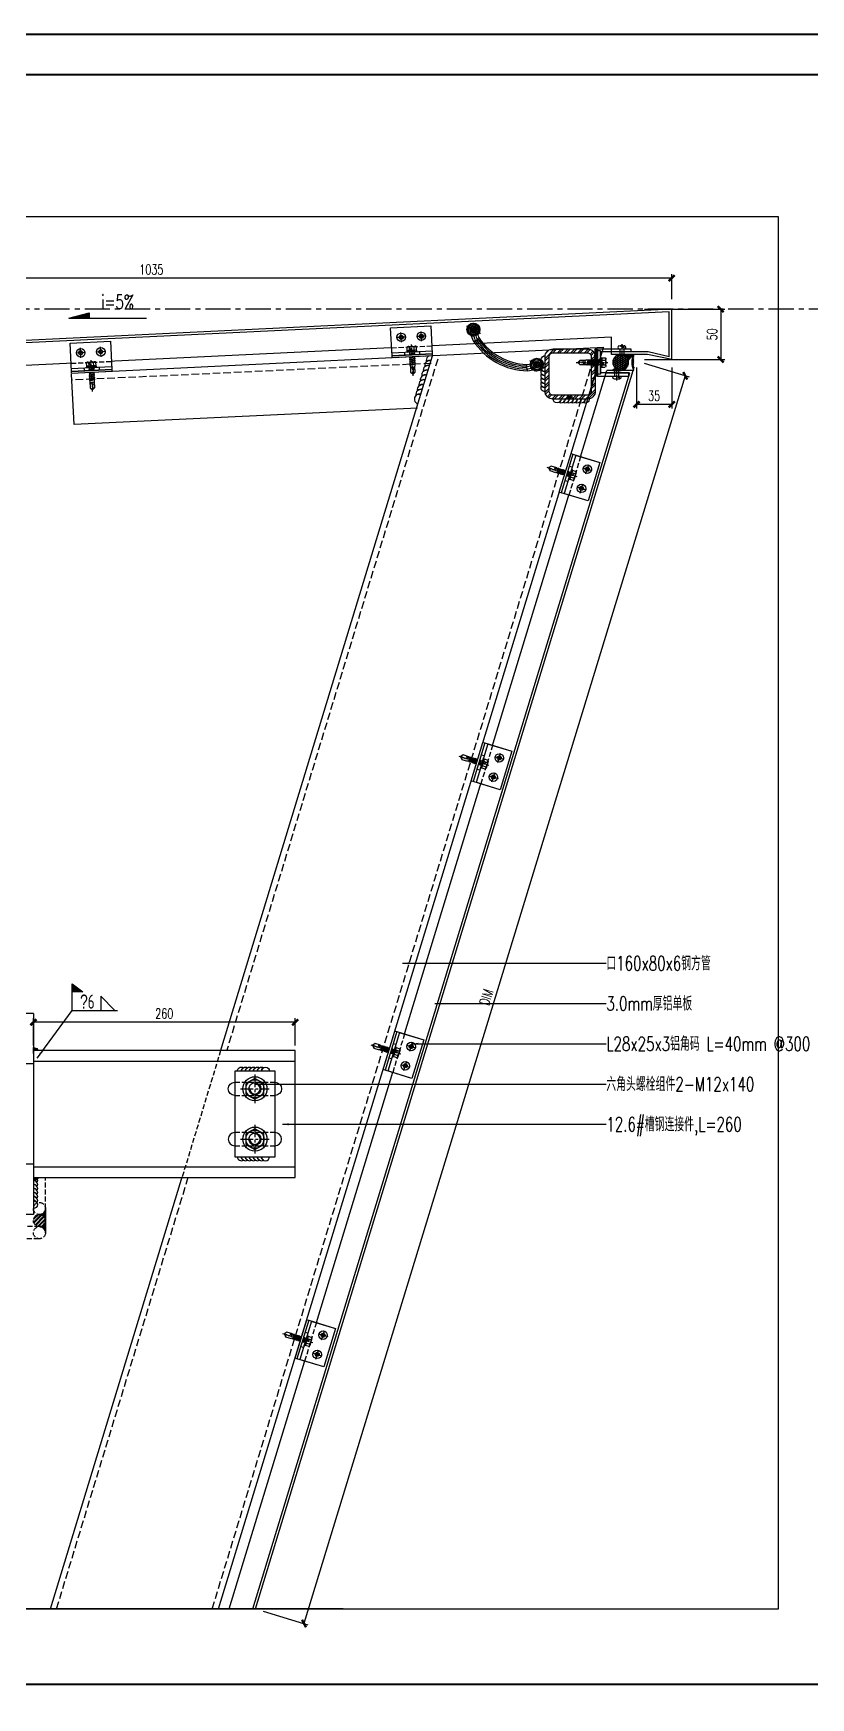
# Model space of a CAD drawing. Extents: x -160106 to 966792, y -663931 to 1550022.
# Drawn here: x -75863 to -75090, y -99576 to -97921 of the extents above; entities that cross this region are included whole.
import ezdxf
from ezdxf.enums import TextEntityAlignment as Align
from ezdxf.xclip import XClip

# ---------------------------------------------------------------- set-up
doc = ezdxf.new("R2010")
doc.units = 0
for name, pattern in [('CENTER', [2, 1.25, -0.25, 0.25, -0.25]), ('ZN-CENTER', [2, 1.25, -0.25, 0.25, -0.25]), ('ZN-DASH', [0.35, 0.25, -0.1])]:
    doc.linetypes.add(name, pattern=pattern)
for name, color, linetype in [('!ZN1-填充-8', 8, 'Continuous'), ('!ZN1-标注-173', 173, 'Continuous'), ('!ZN3-铝板幕墙-3', 3, 'Continuous'), ('!ZN4-焊缝-8', 8, 'Continuous'), ('!ZN4-辅助材料-1', 1, 'Continuous'), ('!ZN4-配件-11', 11, 'Continuous'), ('!ZN5-钢材投影-40', 40, 'Continuous'), ('!ZN5-钢材断面-2', 2, 'Continuous'), ('!ZN5-铝材投影-112', 112, 'Continuous'), ('!ZN6-虚线-8', 8, 'ZN-DASH'), ('!ZN6-轴线-1', 1, 'ZN-CENTER'), ('0-cxFrame', 155, 'Continuous'), ('2钢材断面', 2, 'Continuous'), ('3符号', 173, 'Continuous'), ('40钢材投影', 40, 'Continuous'), ('ALT_CEN-0-30', 1, 'CENTER'), ('CEN', 1, 'CENTER'), ('DIM', 173, 'Continuous'), ('Fill', 8, 'Continuous'), ('TEXT', 7, 'Continuous'), ('焊缝', 8, 'Continuous')]:
    doc.layers.add(name, color=color, linetype=linetype)
doc.layers.add('0-cxText', color=131, linetype='Continuous', lineweight=25)
doc.layers.add('@ZN-型材编号（非打印层）', color=8, linetype='Continuous', plot=False)
doc.styles.add('cx_tuming', font='simhei.ttf')
doc.styles.add('cx_tuqian1', font='')
doc.styles.add('DHTEXT-1', font='ROMANS.shx', dxfattribs={"width": 0.7, "bigfont": 'CHINESE.shx'})
doc.styles.add('HZ_TS_0.7', font='TSSDENG', dxfattribs={"width": 0.7, "bigfont": 'HZTXT'})
doc.styles.add('卓越符号', font='ROMANS.shx', dxfattribs={"width": 0.7, "bigfont": 'CHINESE.shx'})
doc.styles.add('黑体', font='simhei.ttf', dxfattribs={"height": 12})
doc.styles.get('cx_tuqian1').set_extended_font_data('SimSun')
doc.dimstyles.new('ZN4', dxfattribs={"dimscale": 4, "dimtxt": 2.5, "dimasz": 1.5, "dimexe": 1, "dimexo": 2, "dimgap": 0.9, "dimtad": 1, "dimdec": 0, "dimdsep": 46, "dimtxsty": 'DHTEXT-1', "dimblk": 'ARCHTICK', "dimcen": 2.5, "dimclrd": 173, "dimclre": 173, "dimclrt": 7, "dimazin": 2, "dimtfac": 1, "dimtix": 1, "dimtmove": 2, "dimatfit": 3, "dimfxl": 0, "dimarcsym": 0})

# ---------------------------------------------------------------- blocks, each defined once
blk = doc.blocks.new('A$Cec10f56f')
at = {"layer": '!ZN1-填充-8'}
h = blk.add_hatch(color=252, dxfattribs=at)
h.dxf.hatch_style = 1
h.paths.add_polyline_path([(10, 55), (10, 62.9), (18, 55)])
h = blk.add_hatch(color=252, dxfattribs=at)
h.dxf.hatch_style = 1
h.paths.add_polyline_path([(18, 55), (18, 45), (10, 45), (10, 55)])
h = blk.add_hatch(color=252, dxfattribs=at)
h.dxf.hatch_style = 1
h.paths.add_polyline_path([(10, 45), (10, 37.1), (18, 45)])
h = blk.add_hatch(color=252, dxfattribs=at)
h.dxf.hatch_style = 1
h.paths.add_polyline_path([(10, -45), (10, -37.1), (18, -45)])
h = blk.add_hatch(color=252, dxfattribs=at)
h.dxf.hatch_style = 1
h.paths.add_polyline_path([(18, -45), (18, -55), (10, -55), (10, -45)])
h = blk.add_hatch(color=252, dxfattribs=at)
h.dxf.hatch_style = 1
h.paths.add_polyline_path([(10, -55), (10, -62.9), (18, -55)])
at = {"layer": '2钢材断面'}
for p, q in [((0, 100), (10, 100)), ((0, 100), (0, -100)), ((10, 100), (10, 45)), ((10, 45), (10, -44)), ((10, -44), (10, -100)), ((0, -100), (10, -100))]:
    blk.add_line(p, q, dxfattribs=at)
at = {"layer": '40钢材投影'}
for p, q in [((18, 55), (10, 62.9)), ((10, 55), (200, 55)), ((200, 55), (200, 45)), ((10, 45), (200, 45)), ((18, 45), (10, 37.1)), ((18, -45), (10, -37.1)), ((10, -45), (200, -45)), ((200, -45), (200, -55)), ((10, -55), (200, -55)), ((18, -55), (10, -62.9))]:
    blk.add_line(p, q, dxfattribs=at)
for points in [[(172, 45), (150, 45), (150, 55), (200, 55), (200, 45), (184, 45)], [(172, -55), (150, -55), (150, -45), (200, -45), (200, -55), (184, -55)]]:
    blk.add_lwpolyline(points, dxfattribs=at)
at = {"layer": 'ALT_CEN-0-30', "ltscale": 0.3}
for p, q in [((0, 50), (197.8, 50)), ((0, -50), (197.8, -50))]:
    blk.add_line(p, q, dxfattribs=at)
blk = doc.blocks.new('*U1991')
at = {"color": 0, "linetype": 'ZN-CENTER', "ltscale": 3}
blk.add_line((24, 0), (-7.3, 0), dxfattribs=at)
at = {"ltscale": 10}
for p, q in [((-5.4, -3.5), (-5.4, 3.5)), ((-1, 4.6), (-4.9, 4.6)), ((-1, 2.3), (-4.9, 2.3)), ((-0.6, -5.1), (-0.6, 5.1)), ((-0.2, 5.5), (0, 4.8)), ((0, -4.8), (0, 4.8)), ((0, 2.1), (14.3, 2.1)), ((1.4, 2.7), (2.2, -2.7)), ((3.2, 2.7), (4, -2.7)), ((5, 2.7), (5.8, -2.7)), ((6.8, 2.7), (7.6, -2.7)), ((8.6, 2.7), (9.4, -2.7)), ((10.4, 2.7), (11.2, -2.7)), ((12.2, 2.7), (13, -2.7)), ((-1, -2.3), (-4.9, -2.3)), ((-1, -4.6), (-4.9, -4.6)), ((-0.2, -5.5), (0, -4.8)), ((14.3, -2.1), (0, -2.1))]:
    blk.add_line(p, q, dxfattribs=at)
for points in [[(1.8, -2.1), (1, 2.1), (1.4, 2.7), (1.8, 2.1), (2.6, -2.1), (2.2, -2.7)], [(3.6, -2.1), (2.8, 2.1), (3.2, 2.7), (3.6, 2.1), (4.4, -2.1), (4, -2.7)], [(5.4, -2.1), (4.6, 2.1), (5, 2.7), (5.4, 2.1), (6.2, -2.1), (5.8, -2.7)], [(7.2, -2.1), (6.4, 2.1), (6.8, 2.7), (7.2, 2.1), (8, -2.1), (7.6, -2.7)], [(9, -2.1), (8.2, 2.1), (8.6, 2.7), (9, 2.1), (9.8, -2.1), (9.4, -2.7)], [(10.8, -2.1), (10, 2.1), (10.4, 2.7), (10.8, 2.1), (11.6, -2.1), (11.2, -2.7)], [(12.6, -2.1), (11.8, 2.1), (12.2, 2.7), (12.6, 2.1), (13.4, -2.1), (13, -2.7)]]:
    blk.add_lwpolyline(points, close=True, dxfattribs=at)
for points in [[(14.3, -2.1, -0.414214), (14.4, -2.2), (14.4, -2.3), (20.2, -2.3), (22, -0.3), (22, 0.3), (20.2, 2.3), (14.4, 2.3), (14.4, 2.2, -0.414214), (14.3, 2.1)], [(16.5, -2.3), (16.4, -1.2), (15.8, -1.5, -0.530462), (15, -1.2), (14.8, 0.1, -0.651316), (15.5, 0.5), (16, 0.2), (16.8, 0.7), (22, -0.3, -0.201226), (20.2, 2.3)]]:
    blk.add_lwpolyline(points, format="xyb", dxfattribs=at)
for centre, radius, start, end in [((-3.9, 3.5), 1.58, 133.1736, 226.8264), ((0.1, 0), 5.58, 155.5673, 204.4327), ((0.1, 3.5), 1.58, 133.1736, 226.8264), ((4.1, 0), 5.58, 155.5673, 204.4327), ((7.5, -2.9), 11.3, 132.4922, 138.6064), ((-3.9, -3.5), 1.58, 133.1736, 226.8264), ((0.1, -3.5), 1.58, 133.1736, 226.8264), ((7.5, 2.9), 11.3, 221.3936, 227.5078)]:
    blk.add_arc(centre, radius, start, end, dxfattribs=at)
at = {"layer": 'Defpoints', "color": 0, "ltscale": 10, "style": 'DHTEXT-1', "width": 0.7}
blk.add_text('5.5', height=1, rotation=90, dxfattribs=at).set_placement((-2.5, -0.9), align=Align.CENTER)
blk = doc.blocks.new('*U2070')
at = {"color": 0, "linetype": 'CENTER', "ltscale": 3}
for p, q in [((4.9, 0), (-4.9, 0)), ((0, 4.9), (0, -4.9))]:
    blk.add_line(p, q, dxfattribs=at)
at = {"linetype": 'ByBlock', "ltscale": 10}
for radius in [4.2, 2, 1.23]:
    blk.add_circle((0, 0), radius, dxfattribs=at)
blk = doc.blocks.new('*U2372')
at = {"ltscale": 0.125}
blk.add_wipeout([(-20, -30), (20, -30), (20, -5), (-20, -5)], dxfattribs=at).dxf.layer = '!ZN6-虚线-8'
at = {"layer": '!ZN1-填充-8'}
h = blk.add_hatch(dxfattribs=at)
h.set_pattern_fill('NET3', color=256, scale=0.75, angle=180, style=0)
h.set_pattern_definition([(180, (-1731.706, 294.7402), (-3e-16, -2.38125), []), (240, (-1731.706, 294.7402), (2.062223, -1.190625), []), (300, (-1731.706, 294.7402), (2.062223, 1.190625), [])])
h.paths.add_polyline_path([(20, 0), (-20, 0), (-20, -2), (20, -2)])
at = {"layer": '!ZN5-铝材投影-112'}
blk.add_lwpolyline([(20, -2), (-20, -2), (-20, -30), (20, -30)], close=True, dxfattribs=at)
at = {"layer": '!ZN6-虚线-8', "color": 8, "linetype": 'ZN-DASH', "ltscale": 20}
blk.add_line((-20, -10), (20, -10), dxfattribs=at)
at = {"layer": '!ZN6-虚线-8', "linetype": 'ZN-DASH', "ltscale": 10}
for p, q in [((-7.5, -5), (-7.5, -2)), ((7.5, -5), (7.5, -2))]:
    blk.add_line(p, q, dxfattribs=at)
at = {"layer": '!ZN4-配件-11', "color": 1, "xscale": -1, "rotation": 270}
for name, p in [('*U1991', (0, -5)), ('*U2070', (-10, -20)), ('*U2070', (10, -20))]:
    blk.add_blockref(name, p, dxfattribs=at)
at = {"ltscale": 0.25}
blk.add_wipeout([(20, 0), (20, -2), (-20, -2), (-20, 0)], dxfattribs=at).dxf.layer = '!ZN4-辅助材料-1'
at = {"layer": '!ZN4-辅助材料-1'}
blk.add_lwpolyline([(20, 0), (-20, 0), (-20, -2), (20, -2)], close=True, dxfattribs=at)
at = {"layer": '!ZN5-铝材投影-112', "ltscale": 0.25}
blk.add_line((-20, -5), (20, -5), dxfattribs=at)
blk = doc.blocks.new('fldx')
h = blk.add_hatch()
h.set_pattern_fill('DOTS', color=256, angle=45, style=0)
h.set_pattern_definition([(45, (-6059.4724, -1072.3476), (-0.561266, 1.68379802), [0, -1.5875])])
h.paths.add_polyline_path([(19.5, 32.6, 1), (3.4, 32.6, 1)])
h = blk.add_hatch()
h.set_pattern_fill('DOTS', color=256, angle=45, style=0)
h.set_pattern_definition([(45, (-6059.4724, -1162.3476), (-0.561266, 1.68379802), [0, -1.5875])])
h.paths.add_polyline_path([(19.5, -57.4, 1), (3.4, -57.4, 1)])
at = {"layer": '!ZN1-标注-173'}
blk.add_line((18.2, -57.7), (17.2, -57.7), dxfattribs=at)
blk.add_line((17.2, -57.7), (17.2, -57.7))
for centre in [(11.4, 32.6), (11.4, -57.4)]:
    blk.add_circle(centre, 8.04)
at = {"color": 4, "linetype": 'ByBlock'}
for centre, radius in [((11.4, 32.6), 6.46), ((11.4, 32.6), 4), ((11.4, -57.4), 6.46), ((11.4, -57.4), 4)]:
    blk.add_circle(centre, radius, dxfattribs=at)
for centre, radius, start, end in [((-3.4, 8.5), 24.4, 31.4964, 47.2287), ((-6.2, 3.2), 32.4, 36.1342, 48.3888), ((-4.2, 5.3), 32.4, 35.5939, 48.7001), ((14.9, 30.7), 9.75, 284.3816, 333.1611), ((-49.9, -12.4), 75.2, 333.4377, 26.5623), ((-3.4, 8.5), 32.4, 33.3012, 48.7001), ((-48.9, -12.4), 76.2, 333.286, 26.714), ((-48.9, -12.4), 78.2, 333.1628, 26.8372), ((-48.9, -12.4), 80.2, 332.7336, 27.2664), ((-48.9, -12.4), 82.2, 331.9581, 28.0419), ((-3.4, -33.2), 24.4, 312.7713, 328.5036), ((-6.2, -28), 32.4, 311.6112, 323.8658), ((-4.2, -30), 32.4, 311.2999, 324.4061), ((14.9, -55.4), 9.75, 26.8389, 75.6184), ((-3.4, -33.2), 32.4, 311.2999, 326.6988)]:
    blk.add_arc(centre, radius, start, end, dxfattribs=at)
at = {"layer": 'CEN', "linetype": 'ZN-CENTER'}
for p, q in [((11.4, 42.6), (11.4, 22.6)), ((3.3, 32.6), (19.4, 32.6)), ((8.5, 33.6), (10.4, 33.6)), ((8.5, 31.6), (10.4, 31.6)), ((10.4, 35.5), (10.4, 33.6)), ((10.4, 31.6), (10.4, 29.7)), ((12.4, 35.5), (12.4, 33.6)), ((12.4, 33.6), (14.3, 33.6)), ((12.4, 31.6), (14.3, 31.6)), ((12.4, 31.6), (12.4, 29.7)), ((3.4, -57.4), (19.4, -57.4)), ((8.5, -56.4), (10.4, -56.4)), ((8.5, -58.4), (10.4, -58.4)), ((10.4, -56.4), (10.4, -54.5)), ((10.4, -60.3), (10.4, -58.4)), ((11.4, -67.4), (11.4, -47.4)), ((12.4, -56.4), (12.4, -54.5)), ((12.4, -56.4), (14.3, -56.4)), ((12.4, -60.3), (12.4, -58.4)), ((12.4, -58.4), (14.3, -58.4))]:
    blk.add_line(p, q, dxfattribs=at)
for centre, start, end in [((11.4, 32.6), 160.9818, 199.0187), ((11.4, 32.6), 70.9815, 109.0185), ((11.4, 32.6), 250.9815, 289.0185), ((11.4, 32.6), 340.9813, 19.0182), ((11.4, -57.4), 160.9813, 199.0182), ((11.4, -57.4), 70.9815, 109.0185), ((11.4, -57.4), 250.9815, 289.0185), ((11.4, -57.4), 340.9818, 19.0187)]:
    blk.add_arc(centre, 3.07, start, end, dxfattribs=at)
blk = doc.blocks.new('20190423083511')
at = {"layer": '!ZN1-填充-8'}
h = blk.add_hatch(dxfattribs=at)
h.set_pattern_fill('ANSI32', color=256, style=0)
h.set_pattern_definition([(45, (-112581.5874, -53216.1507), (-3.36759605, 3.36759605), []), (45, (-112579.3424, -53216.1507), (-3.36759605, 3.36759605), [])])
edge = h.paths.add_edge_path()
edge.add_arc((-128.2, 34), 10, 0, 360)
h = blk.add_hatch(dxfattribs=at)
h.set_pattern_fill('ANSI32', color=256, scale=0.6, style=0)
h.set_pattern_definition([(45, (-67466.0123, -31956.0904), (-2.02055763, 2.02055763), []), (45, (-67464.6652, -31956.0904), (-2.02055763, 2.02055763), [])])
edge = h.paths.add_edge_path()
edge.add_arc((6, -6), 6, 0, 360)
at = {"layer": '!ZN4-焊缝-8', "ltscale": 20}
h = blk.add_hatch(color=256, dxfattribs=at)
edge = h.paths.add_edge_path()
edge.add_arc((-128.2, 34), 10, 0, 36.6834, ccw=False)
edge.add_arc((-112.2, 34), 6, 84.6572, 180, ccw=False)
edge.add_line((-111.7, 40), (-120.2, 40))
h = blk.add_hatch(color=256, dxfattribs=at)
edge = h.paths.add_edge_path()
edge.add_line((12, 6), (12, -6))
edge.add_arc((6, -6), 6, 0, 90)
edge.add_arc((6, 6), 6, 270, 360)
h = blk.add_hatch(color=256, dxfattribs=at)
edge = h.paths.add_edge_path()
edge.add_line((12, -6), (12, -18))
edge.add_arc((6, -18), 6, 0, 90)
edge.add_arc((6, -6), 6, 270, 360)
blk.add_lwpolyline([(0, 106, -0.57735), (3.5, 100, 0.267949), (0, 102, -0.57735), (3.5, 96, 0.267949), (0, 98, -0.57735), (3.5, 92, 0.267949), (0, 94, -0.57735), (3.5, 88, 0.267949), (0, 90, -0.57735), (3.5, 84, 0.267949), (0, 86, -0.57735), (3.5, 80, 0.267949), (0, 82, -0.57735), (3.5, 76, 0.267949), (0, 78, -0.57735), (3.5, 72, 0.267949), (0, 74, -0.57735), (3.5, 68, 0.267949), (0, 70, -0.57735), (3.5, 64, 0.267949), (0, 66, -0.57735), (3.5, 60, 0.267949), (0, 62, -0.57735), (3.5, 56, 0.267949), (0, 58, -0.57735), (3.5, 52, 0.267949), (0, 54, -0.57735), (3.5, 48, 0.267949), (0, 50, -0.57735), (3.5, 44, 0.267949), (0, 46, -0.57735), (3.5, 40, 0.267949), (0, 42, -0.57735), (3.5, 36, 0.267949), (0, 38, -0.57735), (3.5, 32, 0.267949), (0, 34, -0.57735), (3.5, 28, 0.267949), (0, 30, -0.57735), (3.5, 24, 0.267949), (0, 26, -0.57735), (3.5, 20, 0.267949), (0, 22, -0.57735), (3.5, 16, 0.267949), (0, 18, -0.57735), (3.5, 12, 0.267949), (0, 14, -1), (0, 6, -1)], format="xyb", dxfattribs=at)
for points in [[(-120.2, 40, -0.161443), (-118.2, 34, -0.441797), (-111.7, 40)], [(12, 6), (12, -6, 0.414214), (6, 0, 0.414214), (12, 6)], [(12, -6), (12, -18, 0.414214), (6, -12, 0.414214), (12, -6)]]:
    blk.add_lwpolyline(points, format="xyb", close=True, dxfattribs=at)
at = {"layer": '!ZN6-虚线-8', "ltscale": 20}
blk.add_lwpolyline([(12, 6), (12, 106), (0, 106), (0, 6)], dxfattribs=at)
for points in [[(5.5, -24), (-106.2, -24, -0.414214), (-118.2, -12), (-118.2, 34)], [(6, -12), (-101.2, -12, -0.414214), (-106.2, -7), (-106.2, 34)]]:
    blk.add_lwpolyline(points, format="xyb", dxfattribs=at)
for centre, radius in [((-128.2, 34), 10), ((-112.2, 34), 6), ((6, 6), 6), ((6, -6), 6), ((6, -18), 6)]:
    blk.add_circle(centre, radius, dxfattribs=at)
blk = doc.blocks.new('20250910103146', base_point=(-117669.7, -77587.8))
at = {"layer": '!ZN4-焊缝-8', "ltscale": 0.1}
h = blk.add_hatch(color=256, dxfattribs=at)
edge = h.paths.add_edge_path()
edge.add_line((-117663.7, -77627.8), (-117669.7, -77627.8))
edge.add_line((-117669.7, -77627.8), (-117669.7, -77621.8))
edge.add_arc((-117669.7, -77627.8), 6, 0, 90, ccw=False)
h = blk.add_hatch(color=256, dxfattribs=at)
edge = h.paths.add_edge_path()
edge.add_line((-117663.7, -77747.8), (-117669.7, -77747.8))
edge.add_line((-117669.7, -77747.8), (-117669.7, -77753.8))
edge.add_arc((-117669.7, -77747.8), 6, 270, 360)
for points in [[(-117663.7, -77627.8), (-117669.7, -77627.8), (-117669.7, -77621.8, -0.414214)], [(-117663.7, -77747.8), (-117669.7, -77747.8), (-117669.7, -77753.8, 0.414214)]]:
    blk.add_lwpolyline(points, format="xyb", close=True, dxfattribs=at)
at = {"layer": '!ZN4-焊缝-8', "color": 8, "ltscale": 20}
blk.add_lwpolyline([(-117669.7, -77744.8, 1), (-117669.7, -77732.8, -0.267949), (-117664.5, -77735.8, 0.57735), (-117669.7, -77726.8, -0.267949), (-117664.5, -77729.8, 0.57735), (-117669.7, -77720.8, -0.267949), (-117664.5, -77723.8, 0.57735), (-117669.7, -77714.8, -0.267949), (-117664.5, -77717.8, 0.57735), (-117669.7, -77708.8, -0.267949), (-117664.5, -77711.8, 0.57735), (-117669.7, -77702.8, -0.267949), (-117664.5, -77705.8, 0.57735), (-117669.7, -77696.8, -0.267949), (-117664.5, -77699.8, 0.57735), (-117669.7, -77690.8, -0.267949), (-117664.5, -77693.8, 0.57735), (-117669.7, -77684.8, -0.267949), (-117664.5, -77687.8, 0.57735), (-117669.7, -77678.8, -0.267949), (-117664.5, -77681.8, 0.57735), (-117669.7, -77672.8, -0.267949), (-117664.5, -77675.8, 0.57735), (-117669.7, -77666.8, -0.267949), (-117664.5, -77669.8, 0.57735), (-117669.7, -77660.8, -0.267949), (-117664.5, -77663.8, 0.57735), (-117669.7, -77654.8, -0.267949), (-117664.5, -77657.8, 0.57735), (-117669.7, -77648.8, -0.267949), (-117664.5, -77651.8, 0.57735), (-117669.7, -77642.8, -0.267949), (-117664.5, -77645.8, 0.57735), (-117669.7, -77636.8, -0.267949), (-117664.5, -77639.8, 0.57735), (-117669.7, -77630.8)], format="xyb", dxfattribs=at)
at = {"linetype": 'ZN-DASH', "ltscale": 20}
blk.add_wipeout([(-117669.7, -77750.8), (-117409.4, -77750.8), (-117409.4, -77624.8), (-117669.7, -77624.8)], dxfattribs=at).dxf.layer = '!ZN6-虚线-8'
at = {"layer": '!ZN4-焊缝-8', "ltscale": 0.1}
for points in [[(-117466.9, -77645.3, -0.57735), (-117460.9, -77641.8, 0.267949), (-117462.9, -77645.3, -0.57735), (-117456.9, -77641.8, 0.267949), (-117458.9, -77645.3, -0.57735), (-117452.9, -77641.8, 0.267949), (-117454.9, -77645.3, -0.57735), (-117448.9, -77641.8, 0.267949), (-117450.9, -77645.3, -0.57735), (-117444.9, -77641.8, 0.267949), (-117446.9, -77645.3, -0.57735), (-117440.9, -77641.8, 0.267949), (-117442.9, -77645.3, -1), (-117434.9, -77645.3, -1)], [(-117466.9, -77730.3, 0.57735), (-117460.9, -77733.7, -0.267949), (-117462.9, -77730.3, 0.57735), (-117456.9, -77733.7, -0.267949), (-117458.9, -77730.3, 0.57735), (-117452.9, -77733.7, -0.267949), (-117454.9, -77730.3, 0.57735), (-117448.9, -77733.7, -0.267949), (-117450.9, -77730.3, 0.57735), (-117444.9, -77733.7, -0.267949), (-117446.9, -77730.3, 0.57735), (-117440.9, -77733.7, -0.267949), (-117442.9, -77730.3, 1), (-117434.9, -77730.3, 1)]]:
    blk.add_lwpolyline(points, format="xyb", dxfattribs=at)
at = {"layer": '!ZN4-配件-11', "linetype": 'ByBlock', "ltscale": 10}
for points in [[(-117440.4, -77657.6), (-117449.4, -77652.4), (-117458.4, -77657.6), (-117458.4, -77668), (-117449.4, -77673.2), (-117440.4, -77668)], [(-117440.4, -77707.6), (-117449.4, -77702.4), (-117458.4, -77707.6), (-117458.4, -77718), (-117449.4, -77723.2), (-117440.4, -77718)]]:
    blk.add_lwpolyline(points, close=True, dxfattribs=at)
for centre, radius in [((-117449.4, -77662.8), 12), ((-117449.4, -77662.8), 9), ((-117449.4, -77662.8), 6), ((-117449.4, -77712.8), 12), ((-117449.4, -77712.8), 9), ((-117449.4, -77712.8), 6)]:
    blk.add_circle(centre, radius, dxfattribs=at)
for centre in [(-117449.4, -77662.8), (-117449.4, -77712.8)]:
    blk.add_arc(centre, 5.19, 180, 90, dxfattribs=at)
at = {"layer": '!ZN5-钢材投影-40', "ltscale": 200}
for p, q in [((-117669.7, -77635.3), (-117409.4, -77635.3)), ((-117669.7, -77740.2), (-117409.4, -77740.2))]:
    blk.add_line(p, q, dxfattribs=at)
at = {"layer": '!ZN5-钢材投影-40'}
for points in [[(-117669.7, -77750.8), (-117409.4, -77750.8), (-117409.4, -77624.8), (-117669.7, -77624.8)], [(-117466.9, -77730.3), (-117429.4, -77730.3), (-117429.4, -77645.3), (-117469.4, -77645.3), (-117469.4, -77730.3)]]:
    blk.add_lwpolyline(points, close=True, dxfattribs=at)
for points in [[(-117469.4, -77669.3), (-117469.4, -77669.3, -1), (-117469.4, -77656.3), (-117469.4, -77656.3)], [(-117429.4, -77656.3), (-117429.4, -77656.3, -1), (-117429.4, -77669.3), (-117429.4, -77669.3)], [(-117469.4, -77706.3), (-117469.4, -77706.3, 1), (-117469.4, -77719.3), (-117469.4, -77719.3)], [(-117429.4, -77719.3), (-117429.4, -77719.3, 1), (-117429.4, -77706.3), (-117429.4, -77706.3)]]:
    blk.add_lwpolyline(points, format="xyb", dxfattribs=at)
at = {"layer": '!ZN6-虚线-8', "linetype": 'ZN-DASH', "ltscale": 20}
for p, q in [((-117483.5, -77624.8), (-117521.9, -77750.8)), ((-117469.4, -77656.3), (-117429.4, -77656.3)), ((-117469.4, -77669.3), (-117429.4, -77669.3)), ((-117429.4, -77706.3), (-117469.4, -77706.3)), ((-117469.4, -77719.3), (-117429.4, -77719.3))]:
    blk.add_line(p, q, dxfattribs=at)
at = {"layer": '!ZN6-轴线-1', "color": 1, "linetype": 'ZN-CENTER', "ltscale": 10}
for p, q in [((-117449.4, -77648.5), (-117449.4, -77677)), ((-117463.7, -77662.8), (-117435.1, -77662.8)), ((-117449.4, -77698.5), (-117449.4, -77727)), ((-117463.7, -77712.8), (-117435.1, -77712.8))]:
    blk.add_line(p, q, dxfattribs=at)
blk = doc.blocks.new('铝板16mm胶缝')
at = {"layer": '!ZN1-填充-8'}
h = blk.add_hatch(dxfattribs=at)
h.set_pattern_fill('HONEY', color=256, scale=0.7, angle=-270, style=0)
h.set_pattern_definition([(90, (10097.3199, 185.0233), (-0.9623705, 1.666875), [1.11125, -2.2225]), (210, (10097.3199, 185.0233), (-0.962370845, -1.6668748), [1.11125, -2.2225]), (150, (10097.3199, 185.0233), (-1.924741345, 2e-07), [-2.2225, 1.11125])])
edge = h.paths.add_edge_path()
edge.add_ellipse((-8.5, 14.6), major_axis=(-8, 0), ratio=0.974793, start_angle=0, end_angle=360)
h = blk.add_hatch(dxfattribs=at)
h.set_pattern_fill('ANSI35', color=256, scale=0.5, angle=-270, style=0)
h.set_pattern_definition([(135, (0, 0), (-1.12253, -1.12253), []), (135, (0, 1.1225), (-1.12253, -1.12253), [1.984375, -0.396875, 0, -0.396875])])
edge = h.paths.add_edge_path()
edge.add_line((-0.5, 1.4), (-0.5, 14.6))
edge.add_line((-16.5, 1.4), (-16.5, 14.6))
edge.add_ellipse((-8.5, 14.6), major_axis=(-8, 0), ratio=0.974793, start_angle=0, end_angle=180)
edge.add_arc((-8.5, -14.4), 17.7, 63.1657, 116.8343)
at = {"layer": '!ZN4-辅助材料-1', "ltscale": 0.5}
blk.add_arc((-8.5, -14.4), 17.7, 63.1657, 116.8343, dxfattribs=at)
blk.add_ellipse((-8.5, 14.6), major_axis=(-8, 0), ratio=0.974793, dxfattribs=at)
at = {"layer": 'Defpoints', "ltscale": 0.5}
for p in [(-16.5, -0.6), (-8.5, -0.6), (-0.5, -0.6)]:
    blk.add_point(p, dxfattribs=at)
blk = doc.blocks.new('方管钢50x4')
at = {"layer": 'Fill'}
h = blk.add_hatch(dxfattribs=at)
h.set_pattern_fill('ANSI32', color=8, scale=0.5, style=0)
h.set_pattern_definition([(45, (-2819.7443, -883.732), (-3.367596, 3.367596), []), (45, (-2817.499, -883.732), (-3.367596, 3.367596), [])])
edge = h.paths.add_edge_path(flags=16)
edge.add_line((-17, 21), (17, 21))
edge.add_arc((17, 17), 4, 0, 90, ccw=False)
edge.add_line((21, 17), (21, -17))
edge.add_arc((17, -17), 4, 270, 360, ccw=False)
edge.add_line((17, -21), (-17, -21))
edge.add_arc((-17, -17), 4, 180, 270, ccw=False)
edge.add_line((-21, -17), (-21, 17))
edge.add_arc((-17, 17), 4, 90, 180, ccw=False)
edge = h.paths.add_edge_path()
edge.add_line((-17, 25), (17, 25))
edge.add_arc((17, 17), 8, 0, 90, ccw=False)
edge.add_line((25, 17), (25, -17))
edge.add_arc((17, -17), 8, 270, 360, ccw=False)
edge.add_line((17, -25), (-17, -25))
edge.add_arc((-17, -17), 8, 180, 270, ccw=False)
edge.add_line((-25, -17), (-25, 17))
edge.add_arc((-17, 17), 8, 90, 180, ccw=False)
for points in [[(-17, 25), (17, 25, -0.414214), (25, 17), (25, -17, -0.414214), (17, -25), (-17, -25, -0.414214), (-25, -17), (-25, 17, -0.414214)], [(-17, 21), (17, 21, -0.414214), (21, 17), (21, -17, -0.414214), (17, -21), (-17, -21, -0.414214), (-21, -17), (-21, 17, -0.414214)]]:
    blk.add_lwpolyline(points, format="xyb", close=True)
at = {"layer": '@ZN-型材编号（非打印层）', "style": 'DHTEXT-1', "width": 0.7}
blk.add_text('50x4', height=2, dxfattribs=at).set_placement((-0.5, -23), align=Align.MIDDLE_CENTER)
blk = doc.blocks.new('*U2371')
at = {"layer": '!ZN5-钢材断面-2'}
blk.add_blockref('方管钢50x4', (0, 0), dxfattribs=at)
blk = doc.blocks.new('*U3563')
at = {"color": 0, "linetype": 'CENTER', "ltscale": 3}
blk.add_line((10, 0), (-2.5, 0), dxfattribs=at)
at = {"linetype": 'ByBlock', "lineweight": -2, "ltscale": 10}
for p, q in [((-1.2, -3), (-1.2, 3)), ((0, 4.2), (0, -4.2)), ((5.5, 2), (0, 2)), ((5.5, 2.5), (5.5, -2.5)), ((5.5, -2), (0, -2))]:
    blk.add_line(p, q, dxfattribs=at)
for centre, radius, start, end in [((4.4, 0), 5.96, 160.395, 199.605), ((0, 3), 1.2, 90, 180), ((7, 2.5), 1.5, 348.448, 180), ((16.2, 0), 8, 164.3308, 195.6692), ((6.2, 0), 2.67, 323.2266, 36.7843), ((0, -3), 1.2, 180, 270), ((7, -2.5), 1.5, 180, 11.552)]:
    blk.add_arc(centre, radius, start, end, dxfattribs=at)
at = {"layer": 'Defpoints', "color": 0, "ltscale": 10, "style": 'DHTEXT-1', "width": 0.7}
blk.add_text('D4', height=1, rotation=90, dxfattribs=at).set_placement((7.4, -1.8), align=Align.CENTER)
blk = doc.blocks.new('20250825140909')
at = {"layer": '!ZN1-填充-8'}
h = blk.add_hatch(dxfattribs=at)
h.set_pattern_fill('NET3', color=256, scale=0.4, angle=180, style=0)
h.set_pattern_definition([(180, (54263.0832, 140287.4759), (-1e-15, -1.27), []), (240, (54263.0832, 140287.4759), (1.099852263, -0.635), []), (300, (54263.0832, 140287.4759), (1.099852263, 0.635), [])])
h.paths.add_polyline_path([(761, 14433.5), (759, 14433.5), (759, 14460.5), (761, 14460.5)])
at = {"layer": '!ZN3-铝板幕墙-3'}
for p, q in [((835, 14500), (-200, 14450)), ((832.5, 14497.4), (-197.5, 14447.6)), ((775, 14472.1), (-175, 14426.2)), ((775, 14455), (775, 14472.1)), ((-2118.5, 4975), (770.5, 14439)), ((-2096, 4971.6), (793.3, 14436.5)), ((-2093.5, 4971.3), (796.6, 14439)), ((769.7, 14436.5), (793.3, 14436.5)), ((797.4, 14439), (770.5, 14439))]:
    blk.add_line(p, q, dxfattribs=at)
at = {"layer": '!ZN3-铝板幕墙-3', "ltscale": 40}
for p, q in [((832.5, 14452.6), (832.5, 14497.4)), ((835, 14450), (835, 14500))]:
    blk.add_line(p, q, dxfattribs=at)
at = {"layer": '!ZN3-铝板幕墙-3', "ltscale": 30}
for p, q in [((811.5, 14457.5), (775, 14457.5)), ((811, 14455), (775, 14455)), ((835, 14450), (811, 14455)), ((832.5, 14452.6), (811.5, 14457.5))]:
    blk.add_line(p, q, dxfattribs=at)
at = {"layer": '!ZN4-辅助材料-1', "ltscale": 5}
blk.add_lwpolyline([(761, 14433.5), (759, 14433.5), (759, 14460.5), (761, 14460.5)], close=True, dxfattribs=at)
at = {"layer": '!ZN5-钢材投影-40'}
for p, q in [((-1534.8, 6921.3), (767, 14461.7)), ((767.6, 14461.7), (238.2, 14436.1)), ((-1687.9, 6968), (597.2, 14453.5)), ((582, 14401.4), (240.6, 14385.4))]:
    blk.add_line(p, q, dxfattribs=at)
at = {"layer": '!ZN5-钢材投影-40', "ltscale": 1000}
blk.add_line((240.6, 14385.4), (238.2, 14435.4), dxfattribs=at)
at = {"layer": '!ZN5-铝材投影-112'}
for points in [[(761, 14435.5), (761, 14460.5), (794.4, 14460.5), (794.4, 14457.5), (764, 14457.5), (764, 14435.5)], [(761, 14458.5), (761, 14433.5), (792.3, 14433.5), (792.3, 14436.5), (764, 14436.5), (764, 14458.5)]]:
    blk.add_lwpolyline(points, close=True, dxfattribs=at)
at = {"layer": '!ZN6-虚线-8', "ltscale": 30}
for p, q in [((-1540.6, 6923), (760.6, 14461.4)), ((-1682.1, 6966.3), (603.5, 14453.8)), ((595.8, 14446.1), (238.5, 14429.4))]:
    blk.add_line(p, q, dxfattribs=at)
at = {"layer": '焊缝', "ltscale": 1000}
blk.add_lwpolyline([(597.3, 14453.6, 0.57735), (590.9, 14447.7, -0.267949), (595.8, 14448.8, 0.57735), (589.5, 14442.9, -0.267949), (594.3, 14444, 0.57735), (588, 14438.1, -0.267949), (592.9, 14439.3, 0.57735), (586.5, 14433.4, -0.267949), (591.4, 14434.5, 0.57735), (585.1, 14428.6, -0.267949), (589.9, 14429.7, 0.57735), (583.6, 14423.8, -0.267949), (588.5, 14424.9, 0.57735), (582.1, 14419, -0.267949), (587, 14420.1, 0.57735), (580.7, 14414.2, -0.267949), (585.5, 14415.4, 1), (582.6, 14405.8, 1)], format="xyb", dxfattribs=at)
at = {"layer": '焊缝', "ltscale": 30}
for points in [[(709, 14417.8, -0.57735), (705.6, 14423.8, 0.267949), (709, 14421.8, -0.57735), (705.6, 14427.8, 0.267949), (709, 14425.8, -0.57735), (705.6, 14431.8, 0.267949), (709.1, 14429.8, -0.57735), (705.6, 14435.8, 0.267949), (709.1, 14433.8, -0.57735), (705.6, 14439.8, 0.267949), (709.1, 14437.8, -0.57735), (705.7, 14443.8, 0.267949), (709.1, 14441.8, -0.57735), (705.7, 14447.8, 0.267949), (709.1, 14445.8, -1), (709.2, 14453.8, -1)], [(753, 14410.7, -0.57735), (747, 14407.2, 0.267949), (749, 14410.7, -0.57735), (743, 14407.2, 0.267949), (745, 14410.7, -0.57735), (739, 14407.2, 0.267949), (741, 14410.7, -0.57735), (735, 14407.2, 0.267949), (737, 14410.7, -0.57735), (731, 14407.2, 0.267949), (733, 14410.7, -0.57735), (727, 14407.2, 0.267949), (729, 14410.7, -0.57735), (723, 14407.2, 0.267949), (725, 14410.7, -1), (717, 14410.7, -1)]]:
    blk.add_lwpolyline(points, format="xyb", dxfattribs=at)
at = {"layer": '!ZN4-辅助材料-1', "xscale": -1, "rotation": 90}
blk.add_blockref('铝板16mm胶缝', (798.8, 14438.5), dxfattribs=at)
at = {"layer": '!ZN4-配件-11'}
blk.add_blockref('*U2371', (734, 14435.5), dxfattribs=at)
at = {"layer": '!ZN4-配件-11', "color": 1, "rotation": 90}
blk.add_blockref('*U3563', (785.4, 14455), dxfattribs=at)
at = {"layer": '!ZN4-配件-11', "color": 1, "xscale": -1}
blk.add_blockref('*U1991', (764, 14447), dxfattribs=at)
at = {"layer": '!ZN4-配件-11', "color": 1, "xscale": -1, "rotation": 90}
blk.add_blockref('*U3563', (780.5, 14439), dxfattribs=at)
at = {"xscale": 0.7999999999999995, "yscale": 0.7999999999999995, "zscale": 0.7999999999999995, "rotation": 241.0858949676322}
blk.add_blockref('fldx', (682.4, 14465.4), dxfattribs=at)
at = {"ltscale": 20}
blk.add_blockref('20190423083511', (200.2, 13600), dxfattribs=at)
at = {"layer": '40钢材投影', "color": 2, "ltscale": 500, "xscale": -1, "rotation": 359.9999999933083}
blk.add_blockref('A$Cec10f56f', (200.2, 13700), dxfattribs=at)
at = {"layer": '!ZN5-钢材投影-40', "ltscale": 200}
blk.add_blockref('20250910103146', (200.2, 13800), dxfattribs=at)
at = {"xscale": -1}
for p, rotation in [((576.9, 14452.5), 182.7657618325921), ((258.2, 14437.1), 182.7657618325921), ((729, 14337.2), 73.02450059439599), ((641.4, 14050.2), 73.02450059439599), ((553.8, 13763.3), 73.02450059439599), ((466.2, 13476.4), 73.02450059439599), ((378.6, 13189.4), 73.02450059439599)]:
    blk.add_blockref('*U2372', p, dxfattribs=dict(at, rotation=rotation))
blk = doc.blocks.new('TK22.A2 L(Dragon)')
at = {"layer": '0-cxFrame', "color": 7, "const_width": 0.5}
blk.add_lwpolyline([(0, 0), (-594, 0), (-594, 420), (0, 420)], close=True, dxfattribs=at)
at = {"layer": '0-cxFrame', "const_width": 0.5}
blk.add_lwpolyline([(-80, 10), (-574, 10), (-574, 410), (-80, 410)], close=True, dxfattribs=at)
at = {"style": '黑体', "flags": 4}
blk.add_attdef('图幅', text='', height=3.3, dxfattribs=at).set_placement((-40, 3), align=Align.RIGHT)
at = {"layer": '0-cxText', "flags": 4}
for tag, height, style, p in [('建设单位', 3.5, 'cx_tuming', (-45, 240)), ('项目名称', 3.5, 'cx_tuming', (-45, 210)), ('子项名称', 3.5, 'cx_tuming', (-45, 180)), ('工程编号', 3.3, 'cx_tuqian1', (-35, 165)), ('图名1', 3.5, 'cx_tuming', (-45, 87)), ('图名2', 3.5, 'cx_tuming', (-45, 79)), ('图名3', 3.5, 'cx_tuming', (-45, 71)), ('出图日期', 3.3, 'cx_tuqian1', (-39, 60)), ('专业', 3.3, 'cx_tuqian1', (-55, 52)), ('图号', 3.3, 'cx_tuqian1', (-55, 44)), ('版次', 3.3, 'cx_tuqian1', (-20, 44))]:
    blk.add_attdef(tag, text='', height=height, dxfattribs=dict(at, style=style)).set_placement(p, align=Align.MIDDLE)
at = {"layer": 'Defpoints', "color": 6, "flags": 4}
for tag, height, style, p in [('tufu', 3.3, '黑体', (-12, 12)), ('dwfname', 4, 'cx_tuqian1', (-80, 3))]:
    blk.add_attdef(tag, text='', height=height, dxfattribs=dict(at, style=style)).set_placement(p, align=Align.RIGHT)
blk = doc.blocks.new('*U1233')
blk.add_hatch(color=256).paths.add_polyline_path([(-7.1, 1.32), (-12.1, 0), (-7.1, 0)])
for p, q in [((-12.1, 0), (-7.1, 1.32)), ((-12.1, 0), (7.21, 0)), ((-7.1, 1.32), (-7.1, 0))]:
    blk.add_line(p, q)
at = {"color": 0, "style": '卓越符号', "width": 0.7, "flags": 8}
blk.add_attdef('I=3%', text='', height=3.5, dxfattribs=at).set_placement((0, 1.31), align=Align.BOTTOM_CENTER)
blk = doc.blocks.new('_ArchTick')
at = {"color": 0, "linetype": 'ByBlock', "const_width": 0.4}
blk.add_lwpolyline([(-0.5, -0.5), (0.5, 0.5)], dxfattribs=at)
blk = doc.blocks.new('*D1234')
at = {"layer": 'Defpoints', "color": 0, "ltscale": 40, "transparency": 16777216}
for p in [(-76263.5, -98164.6), (-75228.5, -98193.6), (-76263.5, -98245.4)]:
    blk.add_point(p, dxfattribs=at)
at = {"layer": 'DIM', "color": 173, "linetype": 'ByBlock', "lineweight": -2, "ltscale": 40, "transparency": 16777216}
for p, q in [((-76263.5, -98237.4), (-76263.5, -98160.6)), ((-75228.5, -98164.6), (-76263.5, -98164.6)), ((-75228.5, -98185.6), (-75228.5, -98160.6))]:
    blk.add_line(p, q, dxfattribs=at)
at = {"layer": 'DIM', "color": 173, "lineweight": -2, "ltscale": 40, "transparency": 16777216, "xscale": 6, "yscale": 6, "zscale": 6, "rotation": 180}
blk.add_blockref('_ArchTick', (-76263.5, -98164.6), dxfattribs=at)
at = {"layer": 'DIM', "color": 173, "lineweight": -2, "ltscale": 40, "transparency": 16777216, "xscale": 6, "yscale": 6, "zscale": 6}
blk.add_blockref('_ArchTick', (-75228.5, -98164.6), dxfattribs=at)
at = {"layer": 'DIM', "color": 7, "ltscale": 40, "transparency": 16777216, "insert": (-75746, -98156), "char_height": 10, "attachment_point": 5, "style": 'DHTEXT-1'}
blk.add_mtext('1035', dxfattribs=at)
blk = doc.blocks.new('*D1235')
at = {"layer": 'Defpoints', "color": 0, "ltscale": 40, "transparency": 16777216}
for p in [(-75263.5, -98195.4), (-75263.5, -98245.4), (-75179.8, -98245.4)]:
    blk.add_point(p, dxfattribs=at)
at = {"layer": 'DIM', "color": 173, "linetype": 'ByBlock', "lineweight": -2, "ltscale": 40, "transparency": 16777216}
for p, q in [((-75255.5, -98195.4), (-75175.8, -98195.4)), ((-75179.8, -98195.4), (-75179.8, -98245.4)), ((-75255.5, -98245.4), (-75175.8, -98245.4))]:
    blk.add_line(p, q, dxfattribs=at)
at = {"layer": 'DIM', "color": 173, "lineweight": -2, "ltscale": 40, "transparency": 16777216, "xscale": 6, "yscale": 6, "zscale": 6}
for p, rotation in [((-75179.8, -98195.4), 90), ((-75179.8, -98245.4), 270)]:
    blk.add_blockref('_ArchTick', p, dxfattribs=dict(at, rotation=rotation))
at = {"layer": 'DIM', "color": 7, "ltscale": 40, "transparency": 16777216, "insert": (-75188.4, -98220.4), "char_height": 10, "attachment_point": 5, "rotation": 90, "style": 'DHTEXT-1'}
blk.add_mtext('50', dxfattribs=at)
blk = doc.blocks.new('*D1236')
at = {"layer": 'Defpoints', "color": 0, "ltscale": 40, "transparency": 16777216}
for p in [(-75263.5, -98246.9), (-75642.5, -99487.1), (-75594.2, -99501.8)]:
    blk.add_point(p, dxfattribs=at)
at = {"layer": 'DIM', "color": 173, "linetype": 'ByBlock', "lineweight": -2, "ltscale": 40, "transparency": 16777216}
for p, q in [((-75255.8, -98249.2), (-75211.3, -98262.8)), ((-75215.1, -98261.6), (-75594.2, -99501.8)), ((-75634.9, -99489.4), (-75590.4, -99503))]:
    blk.add_line(p, q, dxfattribs=at)
at = {"layer": 'DIM', "color": 173, "lineweight": -2, "ltscale": 40, "transparency": 16777216, "xscale": 6, "yscale": 6, "zscale": 6}
for p, rotation in [((-75215.1, -98261.6), 73.00505893377404), ((-75594.2, -99501.8), 253.0050589337741)]:
    blk.add_blockref('_ArchTick', p, dxfattribs=dict(at, rotation=rotation))
at = {"layer": 'DIM', "color": 7, "ltscale": 40, "transparency": 16777216, "insert": (-75412.9, -98879.2), "char_height": 10, "attachment_point": 5, "rotation": 73.0051, "style": 'DHTEXT-1'}
blk.add_mtext('DIM', dxfattribs=at)
blk = doc.blocks.new('*D1237')
at = {"layer": 'Defpoints', "color": 0, "ltscale": 40, "transparency": 16777216}
for p in [(-75863.3, -98904.2), (-75863.3, -98935.4), (-75603, -98935.4)]:
    blk.add_point(p, dxfattribs=at)
at = {"layer": 'DIM', "color": 173, "linetype": 'ByBlock', "lineweight": -2, "ltscale": 40, "transparency": 16777216}
for p, q in [((-75863.3, -98927.4), (-75863.3, -98900.2)), ((-75603, -98904.2), (-75863.3, -98904.2)), ((-75603, -98927.4), (-75603, -98900.2))]:
    blk.add_line(p, q, dxfattribs=at)
at = {"layer": 'DIM', "color": 173, "lineweight": -2, "ltscale": 40, "transparency": 16777216, "xscale": 6, "yscale": 6, "zscale": 6, "rotation": 180}
blk.add_blockref('_ArchTick', (-75863.3, -98904.2), dxfattribs=at)
at = {"layer": 'DIM', "color": 173, "lineweight": -2, "ltscale": 40, "transparency": 16777216, "xscale": 6, "yscale": 6, "zscale": 6}
blk.add_blockref('_ArchTick', (-75603, -98904.2), dxfattribs=at)
at = {"layer": 'DIM', "color": 7, "ltscale": 40, "transparency": 16777216, "insert": (-75733.2, -98895.6), "char_height": 10, "attachment_point": 5, "style": 'DHTEXT-1'}
blk.add_mtext('260', dxfattribs=at)
blk = doc.blocks.new('中南-角焊缝符号左')
blk.add_hatch(color=8).paths.add_polyline_path([(0, 6.63), (-2.63, 4.63), (0, 4.63)])
for p, q in [((0, 6.63), (-2.63, 4.63)), ((-2.63, 4.63), (0, 4.63)), ((0, 0), (0, 6.63)), ((-7.13, 3.5), (-10.63, 0)), ((-7.13, 3.5), (-7.13, 0))]:
    blk.add_line(p, q)
at = {"ltscale": 30}
blk.add_line((0, 0), (-11.29, 0), dxfattribs=at)
at = {"color": 0, "style": 'HZ_TS_0.7', "width": 0.7, "flags": 8}
blk.add_attdef('HF', text='', height=3.5, dxfattribs=at).set_placement((-2.45, 2.18), align=Align.MIDDLE_RIGHT)
blk = doc.blocks.new('*D3036')
at = {"layer": 'Defpoints', "color": 0, "ltscale": 40, "transparency": 16777216}
for p in [(-75263.5, -98245.4), (-75228.5, -98245.4), (-75263.5, -98290.1)]:
    blk.add_point(p, dxfattribs=at)
at = {"layer": 'DIM', "color": 173, "linetype": 'ByBlock', "lineweight": -2, "ltscale": 40, "transparency": 16777216}
for p, q in [((-75263.5, -98253.4), (-75263.5, -98294.1)), ((-75228.5, -98253.4), (-75228.5, -98294.1)), ((-75228.5, -98290.1), (-75263.5, -98290.1))]:
    blk.add_line(p, q, dxfattribs=at)
at = {"layer": 'DIM', "color": 173, "lineweight": -2, "ltscale": 40, "transparency": 16777216, "xscale": 6, "yscale": 6, "zscale": 6, "rotation": 180}
blk.add_blockref('_ArchTick', (-75263.5, -98290.1), dxfattribs=at)
at = {"layer": 'DIM', "color": 173, "lineweight": -2, "ltscale": 40, "transparency": 16777216, "xscale": 6, "yscale": 6, "zscale": 6}
blk.add_blockref('_ArchTick', (-75228.5, -98290.1), dxfattribs=at)
at = {"layer": 'DIM', "color": 7, "ltscale": 40, "transparency": 16777216, "insert": (-75246, -98281.5), "char_height": 10, "attachment_point": 5, "style": 'DHTEXT-1'}
blk.add_mtext('35', dxfattribs=at)

msp = doc.modelspace()

# ---------------------------------------------------------------- block references
at = {"ltscale": 1000}
ref = msp.add_blockref('20250825140909', (-76063.49, -112695.35), dxfattribs=at)
XClip(ref).set_block_clipping_path([(-554.0030963641, 13208.2964056533), (941.0511915192, 14591.7851517376)])

# ---------------------------------------------------------------- next in the draw order: linework, layer by layer
at = {"layer": '!ZN6-轴线-1', "linetype": 'ZN-CENTER', "ltscale": 20}
msp.add_line((-74907.23, -98195.35), (-76427.82, -98195.35), dxfattribs=at)
at = {"layer": '3符号'}
msp.add_lwpolyline([(-75555.25, -99487.06), (-76121.22, -99487.06), (-76123.22, -99495.06), (-76127.22, -99479.06), (-76129.22, -99487.06), (-76617.5, -99487.06)], dxfattribs=at)

# ---------------------------------------------------------------- next in the draw order: block references
at = {"layer": '!ZN1-标注-173', "color": 7}
ref = msp.add_blockref('中南-角焊缝符号左', (-75824.68, -98892.38), dxfattribs=dict(at, xscale=-4, yscale=4, zscale=4))
ref.add_attrib('HF', '%%1376', dxfattribs={"layer": '0', "color": 0, "height": 14, "style": 'HZ_TS_0.7', "width": 0.7}).set_placement((-75802.45, -98883.68), align=Align.MIDDLE_RIGHT)
at = {"layer": '0-cxFrame', "xscale": 4, "yscale": 4, "zscale": 4}
msp.add_blockref('TK22.A2 L(Dragon)', (-74577.4, -99602.2), dxfattribs=at)
at = {"layer": '3符号', "color": 7}
ref = msp.add_blockref('*U1233', (-75779.58, -98204.48), dxfattribs=dict(at, xscale=4, yscale=4, zscale=4))
ref.add_attrib('I=3%', 'i=5%', dxfattribs={"layer": '0', "color": 0, "height": 14, "style": '卓越符号', "width": 0.7}).set_placement((-75779.58, -98199.25), align=Align.BOTTOM_CENTER)

# ---------------------------------------------------------------- next in the draw order: texts
at = {"layer": 'TEXT', "ltscale": 40, "style": 'DHTEXT-1', "width": 0.7}
for s, p in [('口160x80x6钢方管', (-75293.55, -98845.61)), ('3.0mm厚铝单板', (-75293.55, -98885.61)), ('L28x25x3铝角码 L=40mm @300', (-75293.55, -98925.61)), ('六角头螺栓组件2-M12x140', (-75293.55, -98965.61)), ('12.6#槽钢连接件,L=260', (-75293.55, -99005.61))]:
    msp.add_text(s, height=14, dxfattribs=at).set_placement(p, align=Align.MIDDLE_LEFT)

# ---------------------------------------------------------------- next in the draw order: dimensions: what is measured, and where the dimension line sits
at = {"layer": 'DIM', "ltscale": 40}
for base, p1, p2, picture, middle in [((-76263.49, -98164.56), (-75228.49, -98193.6), (-76263.49, -98245.35), '*D1234', (-75745.99, -98155.96)), ((-75263.49, -98290.05), (-75228.49, -98245.35), (-75263.49, -98245.35), '*D3036', (-75245.99, -98281.45)), ((-75863.33, -98904.16), (-75603.01, -98935.35), (-75863.33, -98935.35), '*D1237', (-75733.17, -98895.56))]:
    dim = msp.add_linear_dim(base=base, p1=p1, p2=p2, dimstyle='ZN4', dxfattribs=at)
    dim.commit()
    dim.dimension.update_dxf_attribs({"geometry": picture, "text_midpoint": middle})
dim = msp.add_linear_dim(base=(-75179.83, -98245.35), p1=(-75263.49, -98195.35), p2=(-75263.49, -98245.35), angle=90, dimstyle='ZN4', dxfattribs=at)
dim.commit()
dim.dimension.update_dxf_attribs({"geometry": '*D1235', "text_midpoint": (-75188.43, -98220.35)})
dim = msp.add_aligned_dim(p1=(-75263.49, -98246.86), p2=(-75642.54, -99487.06), distance=50.56, text='DIM', dimstyle='ZN4', dxfattribs=at)
dim.commit()
dim.dimension.update_dxf_attribs({"geometry": '*D1236', "text_midpoint": (-75412.89, -98879.22)})

# ---------------------------------------------------------------- next in the draw order: leaders
at = {"layer": 'DIM'}
for points in [[(-75496.16, -98845.61), (-75372.59, -98845.61), (-75293.55, -98845.61)], [(-75464.17, -98885.61), (-75372.59, -98885.61), (-75293.55, -98885.61)], [(-75486.64, -98925.61), (-75372.59, -98925.61), (-75293.55, -98925.61)], [(-75642, -98965.61), (-75372.59, -98965.61), (-75293.55, -98965.61)], [(-75615.59, -99005.61), (-75372.59, -99005.61), (-75293.55, -99005.61)]]:
    msp.add_leader(points, dimstyle='ZN4', dxfattribs=at)
at = {"layer": 'DIM', "ltscale": 40}
msp.add_leader([(-75859.52, -98939.71), (-75824.68, -98892.38)], dimstyle='ZN4', dxfattribs=at)

doc.saveas('drawing.dxf')
